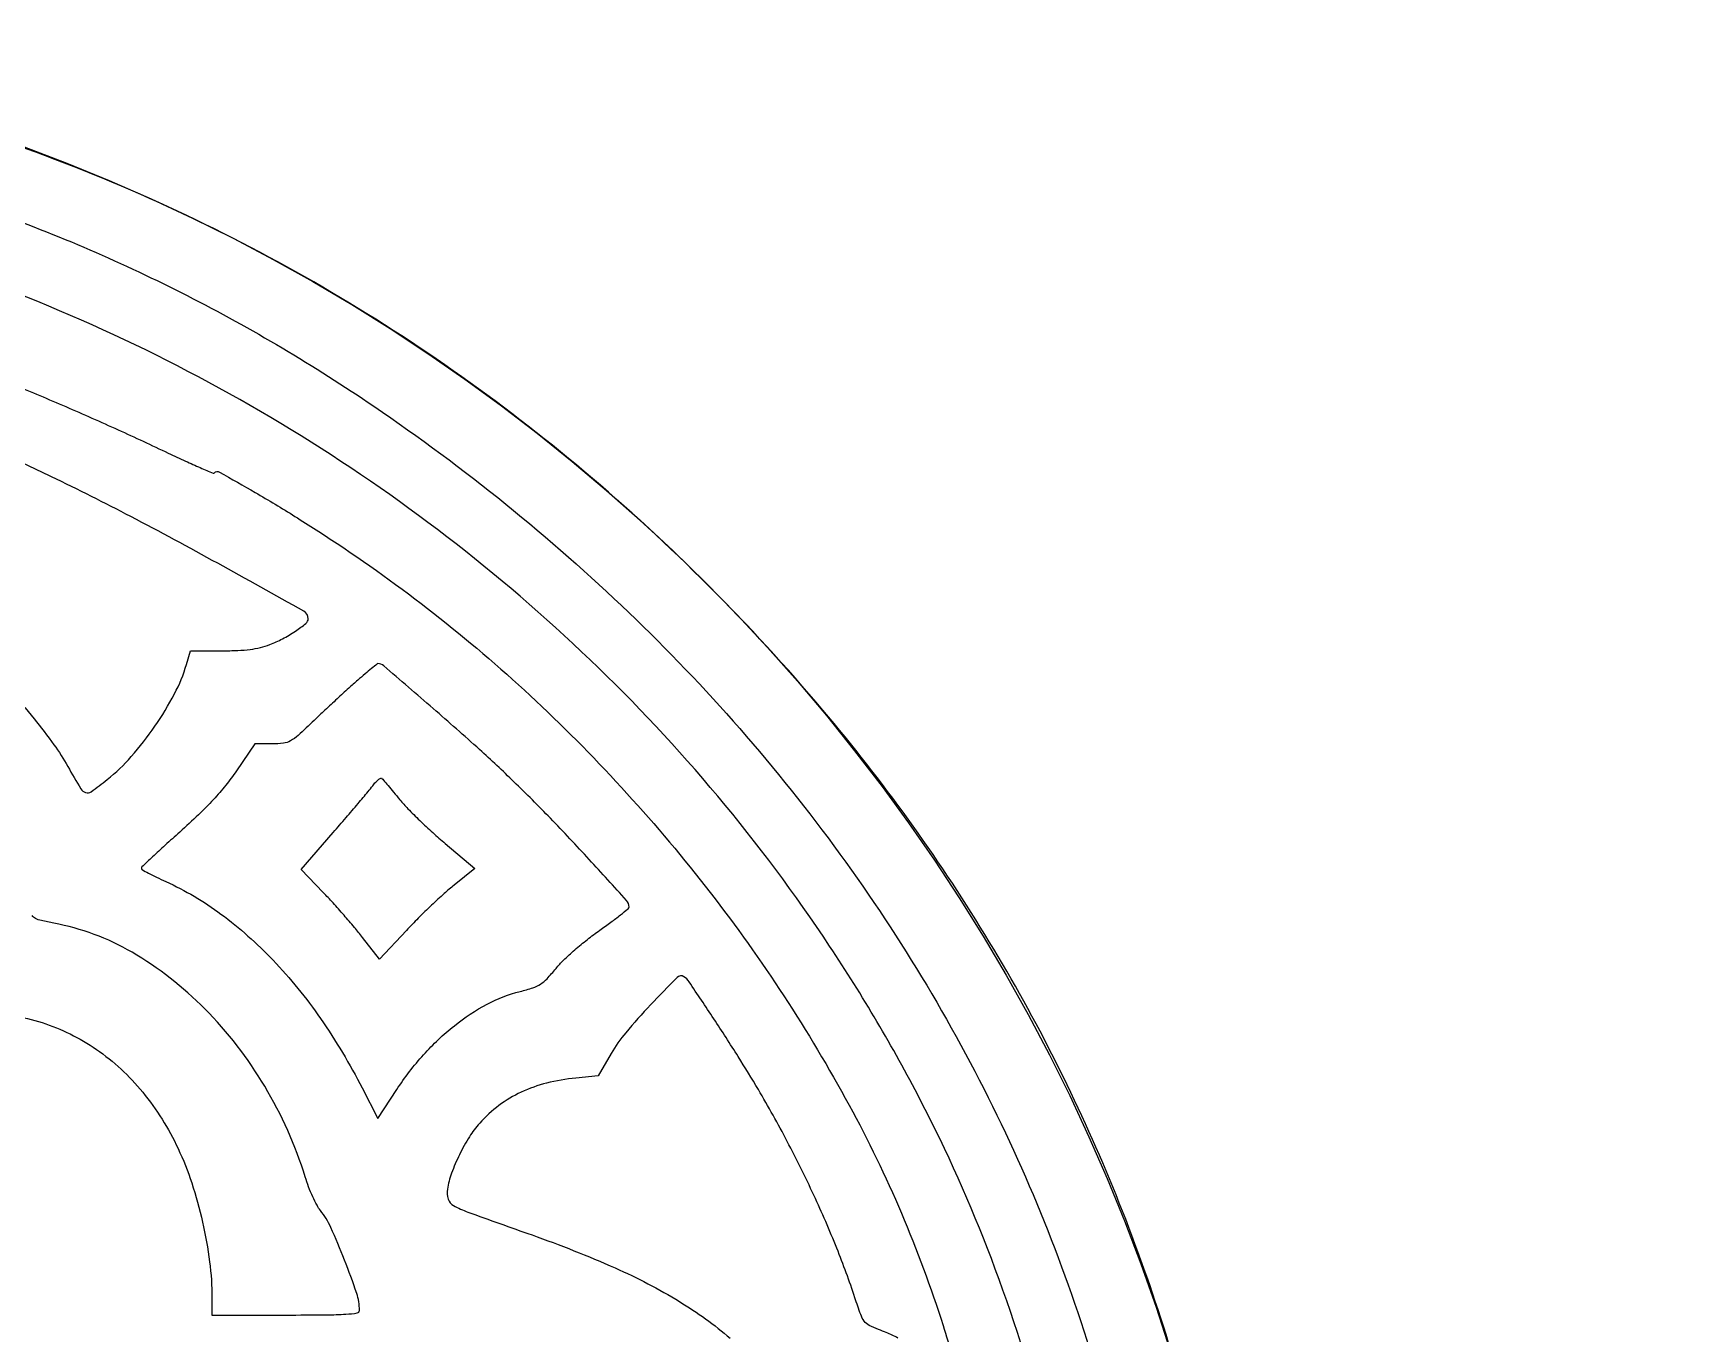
# Model space of a CAD drawing. Header units: millimetres. Extents: x 8 to 202, y 10 to 284.
# Drawn here: x 84.47 to 102.12, y 82.13 to 96 of the extents above; entities that cross this region are included whole.
import ezdxf

# ---------------------------------------------------------------- set-up
doc = ezdxf.new("R2010")
doc.units = ezdxf.units.MM
doc.layers.add('CUT', color=1, linetype='Continuous')
doc.layers.add('ENGRAVE', color=7, linetype='Continuous')

msp = doc.modelspace()

# ---------------------------------------------------------------- linework, layer by layer
at = {"layer": 'CUT'}
msp.add_circle((77.5, 76), 20, dxfattribs=at)
at = {"layer": 'ENGRAVE'}
for points in [[(22.924, 11.036, 0.000003), (45.118, 11.044, 0.000001), (67.428, 11.053, 0.198812)], [(83.243, 56.849, 0.05031), (86.75, 58.267, 0.050036), (89.919, 60.365, 0.045234), (92.727, 63.117, 0.039894), (94.588, 65.694, 0.039431), (96.023, 68.543, 0.039455), (96.993, 71.58, 0.040054), (97.468, 74.717, 0.015781), (97.494, 75.382, 0.005868), (97.489, 76.317, 0.00584), (97.463, 77.249, 0.016497), (97.416, 77.899, 0.033804), (96.881, 80.955, 0.038207), (95.951, 83.783, 0.038966), (94.623, 86.389, 0.038007), (92.896, 88.78, 0.042124), (90.351, 91.324, 0.044845), (87.465, 93.346, 0.045322), (84.295, 94.804, 0.044887)], [(84.012, 94.108, -0.032455), (86.114, 93.201, -0.031304), (88.107, 92.021, -0.041615), (90.826, 89.821, -0.044448), (93.077, 87.246, -0.045413), (94.797, 84.368, -0.047506), (95.939, 81.269, -0.022557), (96.386, 79.203, -0.025379), (96.624, 77.184, -0.026237), (96.651, 75.214, -0.028035), (96.469, 73.297, -0.050307), (95.533, 69.648, -0.047999), (93.877, 66.198, -0.047612), (91.579, 63.102, -0.04781), (88.739, 60.501, -0.054787), (85.376, 58.502, -0.053836), (81.64, 57.266, -0.052978)], [(83.111, 58.453, 0.044188), (85.935, 59.618, 0.044295), (88.504, 61.258, 0.042822), (90.776, 63.342, 0.014695), (91.769, 64.489, 0.018927), (92.609, 65.603, 0.019062), (93.358, 66.77, 0.015274), (94.076, 68.079, 0.040872), (95.134, 70.658, 0.0403), (95.765, 73.387, 0.039829), (95.955, 76.213, 0.037972), (95.701, 79.08, 0.021879), (95.272, 81.109, 0.027891), (94.692, 82.932, 0.028903), (93.934, 84.626, 0.026779), (92.967, 86.265, 0.055464), (90.413, 89.317, 0.053688), (87.223, 91.771, 0.053561), (83.577, 93.494, 0.054671)], [(84.267, 92.25, -0.004472), (84.82, 92.017, -0.004412), (85.378, 91.77, -0.004824), (85.914, 91.521, 0.003988), (86.098, 91.436, 0.006494), (86.255, 91.366, 0.001788), (86.392, 91.309, 0.304049), (86.407, 91.312, -0.336322), (86.46, 91.319, -0.002767), (86.842, 91.101, -0.008797), (87.265, 90.847, -0.006924), (87.714, 90.557, -0.041838), (89.836, 88.877, -0.039484), (91.693, 86.836, -0.040203), (93.175, 84.569, -0.047749), (94.177, 82.219, -0.004318), (94.278, 81.893, -0.242689)], [(84.225, 88.992, -0.012311), (84.482, 88.689, -0.013573), (84.694, 88.412, -0.027195), (84.842, 88.18, 0.005439), (84.981, 87.942, 0.17935), (85.032, 87.901, 0.242883), (85.091, 87.91, 0.01053), (85.262, 88.04, 0.044502), (85.519, 88.285, 0.029361), (85.771, 88.608, 0.029538), (85.98, 88.954, 0.04953), (86.108, 89.268), (86.151, 89.413), (86.487, 89.413, 0.01033), (86.656, 89.417, 0.021815), (86.787, 89.428, 0.02708), (86.896, 89.448, 0.031576), (86.997, 89.479, 0.031746), (87.132, 89.541, 0.025756), (87.269, 89.623, 0.019875), (87.382, 89.706, 0.228414), (87.406, 89.755, 0.271599), (87.359, 89.835, 0.001169), (86.441, 90.346, 0.005911), (85.515, 90.844, 0.008058), (84.669, 91.269, 0.003856), (84.071, 91.552, 0.007521)], [(83.939, 85.547, -0.077594), (84.568, 85.448, -0.074177), (85.147, 85.163, -0.070673), (85.641, 84.706, -0.060779), (86.018, 84.106, -0.030679), (86.164, 83.739, -0.023587), (86.279, 83.322, -0.023681), (86.355, 82.898, -0.032041), (86.379, 82.511), (86.379, 82.33), (87.166, 82.33, 0.001941), (87.599, 82.332, 0.013783), (87.809, 82.339, 0.021355), (87.93, 82.352, 0.371416), (87.953, 82.38, 0.081883), (87.924, 82.561, 0.011637), (87.794, 82.916, 0.012653), (87.647, 83.265, 0.064191), (87.536, 83.444, -0.048981), (87.5, 83.5, -0.014981), (87.455, 83.591, -0.014838), (87.411, 83.696, -0.015712), (87.375, 83.802, 0.058645), (86.943, 84.769, 0.061047), (86.303, 85.596, 0.065075), (85.527, 86.198, 0.087254), (84.693, 86.508, -0.009587), (84.56, 86.536, -0.065032), (84.497, 86.559, -0.131036), (84.463, 86.59, -0.089131)], [(93.696, 82.085, 0.005257), (93.572, 82.142, 0.017606), (93.489, 82.176, -0.029489), (93.389, 82.22, -0.114933), (93.337, 82.264, -0.073629), (93.299, 82.335, -0.007744), (93.237, 82.514, 0.016739), (93.044, 83.042, 0.012656), (92.799, 83.608, 0.012274), (92.515, 84.182, 0.012774), (92.207, 84.734, 0.007467), (91.992, 85.086, 0.004805), (91.732, 85.489, 0.001541), (91.469, 85.883, 0.107277), (91.412, 85.938, 0.348438), (91.341, 85.93, 0.006236), (91.058, 85.638, 0.014499), (90.793, 85.341, 0.043296), (90.636, 85.119), (90.497, 84.879), (90.26, 84.856, 0.036957), (89.949, 84.803, 0.048272), (89.678, 84.706, 0.050865), (89.441, 84.565, 0.048823), (89.235, 84.376, 0.044514), (89.125, 84.232, 0.025687), (89.02, 84.04, 0.025741), (88.935, 83.842, 0.048937), (88.891, 83.673, 0.115906), (88.899, 83.566, 0.194197), (88.956, 83.497, 0.037883), (89.11, 83.428, 0.001068), (89.793, 83.184, -0.018029), (90.68, 82.832, -0.033344), (91.367, 82.473, -0.040102), (91.907, 82.082, -0.048232)]]:
    msp.add_lwpolyline(points, format="xyb", dxfattribs=at)
for points in [[(87.935, 89.099, 0.004518), (87.838, 89.013, 0.002086), (87.714, 88.9, 0.002066), (87.585, 88.78, 0.002868), (87.47, 88.671, -0.005935), (87.299, 88.511, -0.057546), (87.218, 88.453, -0.097321), (87.142, 88.428, -0.030469), (87.023, 88.421), (86.837, 88.421), (86.641, 88.133, -0.020171), (86.527, 87.979, -0.017537), (86.396, 87.827, -0.015124), (86.236, 87.665, -0.008779), (86.036, 87.48, 0.002952), (85.879, 87.339, 0.004718), (85.747, 87.216, 0.00119), (85.633, 87.108, 0.205124), (85.627, 87.092, 0.270016), (85.634, 87.08, 0.005099), (85.703, 87.042, 0.010926), (85.787, 86.999, 0.00691), (85.887, 86.952, -0.054392), (86.476, 86.606, -0.042627), (87.031, 86.114, -0.039207), (87.538, 85.491, -0.031684), (87.982, 84.751), (88.149, 84.427), (88.35, 84.734, -0.037333), (88.637, 85.106, -0.042125), (88.965, 85.415, -0.045286), (89.315, 85.645, -0.061827), (89.667, 85.781, 0.017866), (89.803, 85.82, 0.064225), (89.884, 85.858, 0.062693), (89.953, 85.916, 0.016488), (90.049, 86.026, -0.030206), (90.13, 86.114, -0.012402), (90.249, 86.224, -0.012185), (90.384, 86.335, -0.014929), (90.515, 86.433, 0.005901), (90.635, 86.519, 0.009195), (90.736, 86.596, 0.004023), (90.819, 86.663, 0.224981), (90.828, 86.68, 0.186089), (90.8, 86.752, 0.001663), (90.403, 87.188, 0.006211), (89.99, 87.627, 0.008133), (89.601, 88.016, 0.009713), (89.234, 88.36, 0.004365), (88.739, 88.797, 0.000833), (88.211, 89.253, 0.179695), (88.149, 89.276, 0.173736), (88.141, 89.274, 0.00094), (88.082, 89.224, 0.00393), (88.013, 89.167, 0.002466)], [(88.384, 87.825, 0.019192), (88.47, 87.729, 0.007696), (88.595, 87.604, 0.007602), (88.735, 87.474, 0.009525), (88.868, 87.357), (89.184, 87.091), (88.963, 86.915, 0.015543), (88.858, 86.826, 0.006552), (88.722, 86.7, 0.006475), (88.58, 86.562, 0.008394), (88.455, 86.432), (88.168, 86.125), (87.986, 86.357, 0.009163), (87.899, 86.464, 0.004798), (87.788, 86.594, 0.00477), (87.671, 86.725, 0.007292), (87.567, 86.836), (87.33, 87.082), (87.673, 87.476, 0.001855), (87.81, 87.634, 0.002209), (87.938, 87.784, 0.00191), (88.045, 87.912, 0.014331), (88.094, 87.974, -0.023679), (88.126, 88.013, -0.041418), (88.155, 88.041, -0.054985), (88.18, 88.056, -0.346046), (88.193, 88.053, 0.000606), (88.208, 88.035, 0.000029), (88.258, 87.976, 0.000047), (88.317, 87.905, 0.000034)]]:
    msp.add_lwpolyline(points, format="xyb", close=True, dxfattribs=at)

doc.saveas('drawing.dxf')
